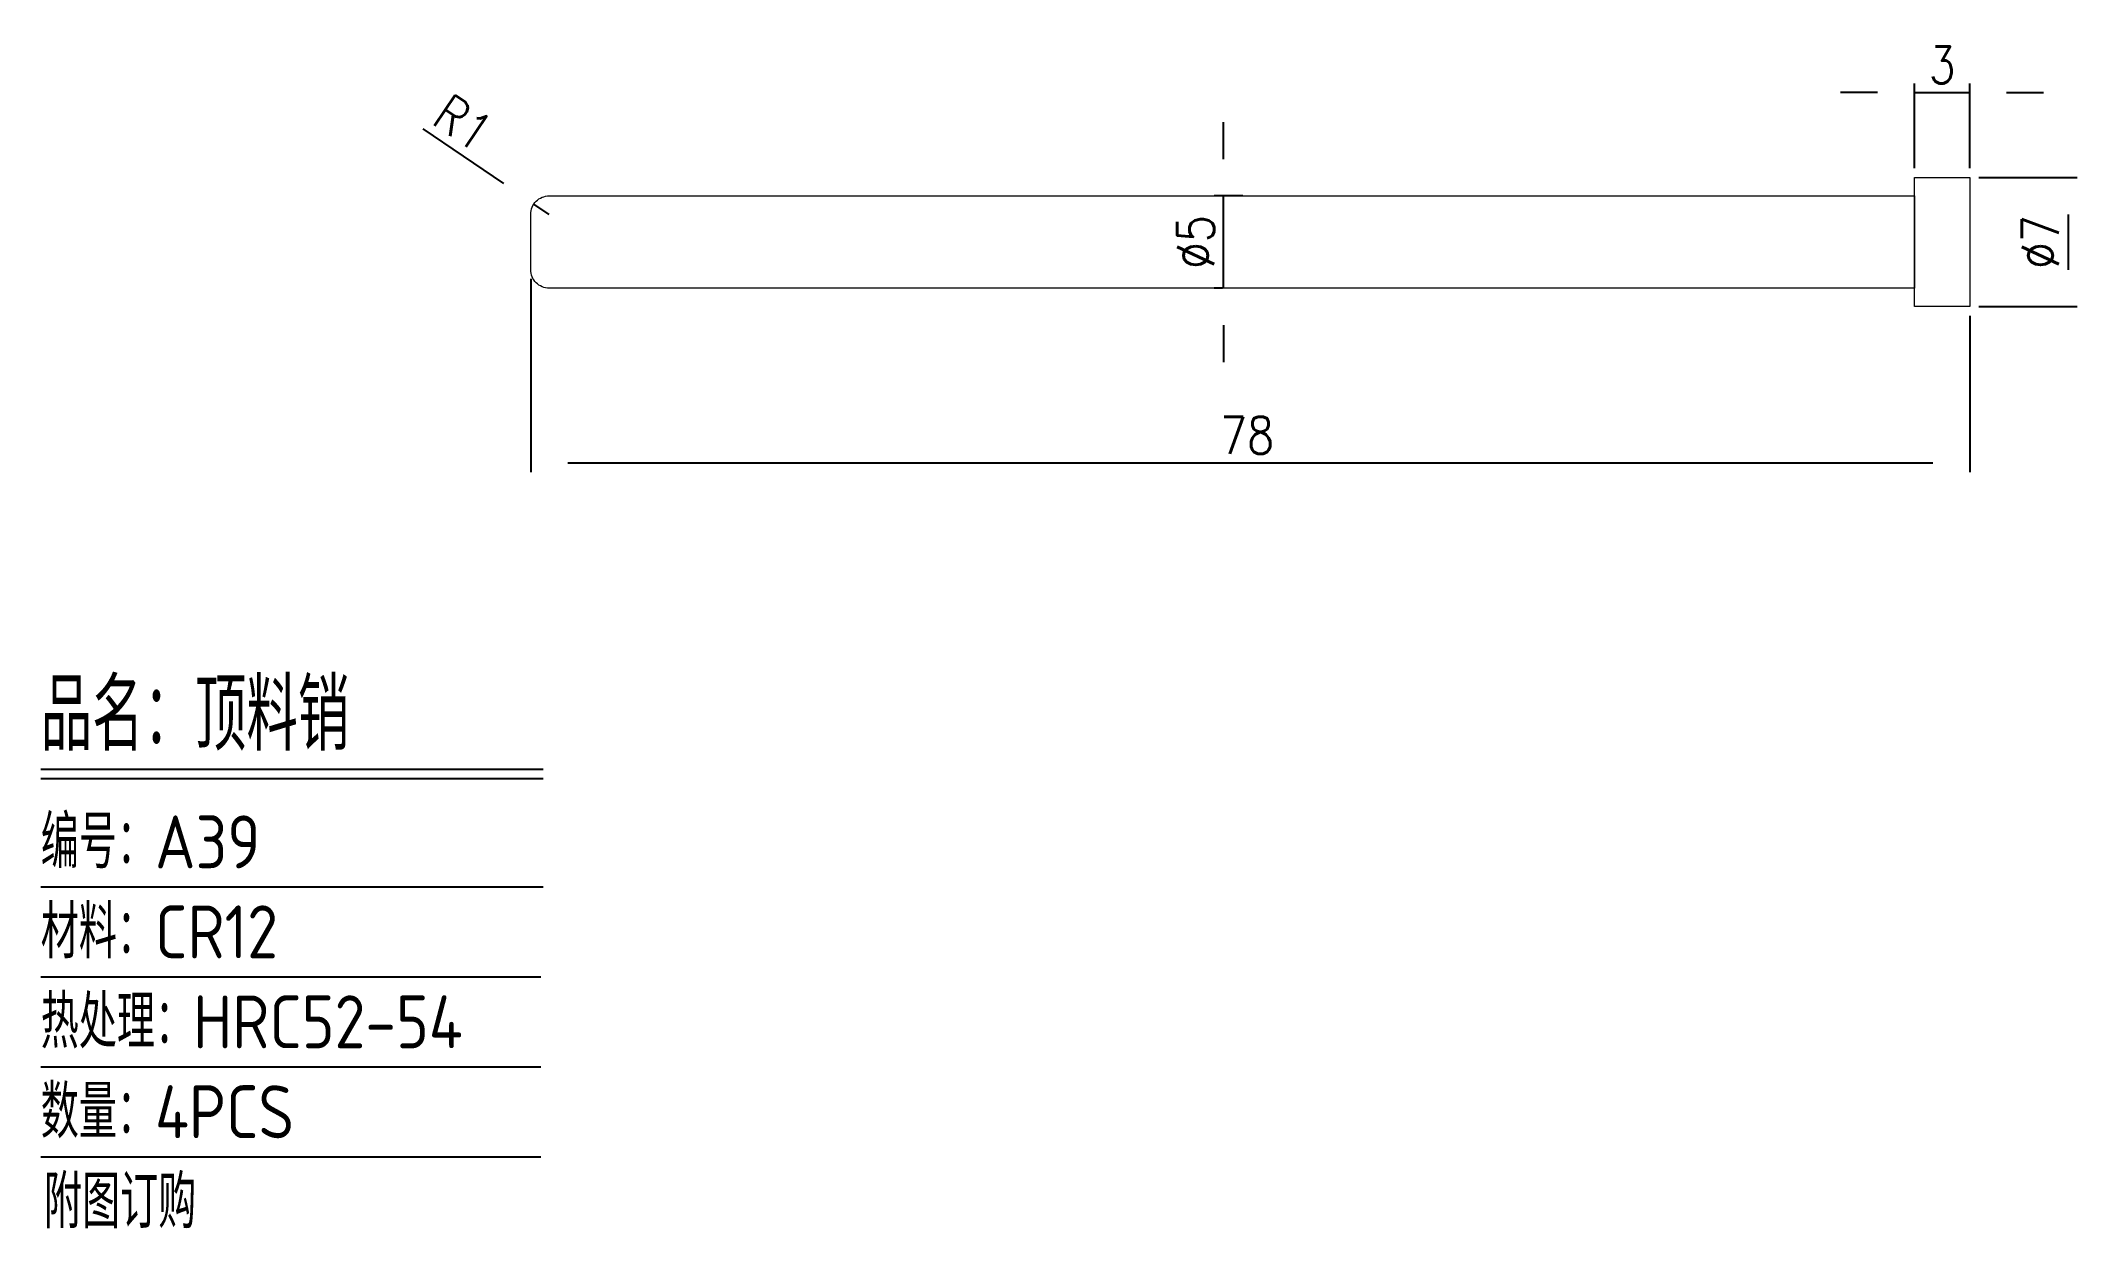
# Model space of a CAD drawing. Header units: millimetres. Extents: x 4450 to 4561, y -3405 to -3341.
import ezdxf

# ---------------------------------------------------------------- set-up
doc = ezdxf.new("R2010")
doc.units = ezdxf.units.MM
doc.layers.add('DIM', color=4, linetype='Continuous')
doc.layers.add('PRESS', color=3, linetype='Continuous')
doc.styles.add('gbenor', font='gbenor.shx', dxfattribs={"bigfont": 'gbcbig.shx'})
doc.styles.get("Standard").update_dxf_attribs({"font": 'txt.shx', "width": 0.85, "bigfont": 'ctxt.shx'})
doc.dimstyles.new('T-2-WX', dxfattribs={"dimtxt": 2, "dimasz": 2, "dimexe": 0.5, "dimexo": 0.5, "dimgap": 0.5, "dimtad": 1, "dimtxsty": 'Standard', "dimblk": 'OPEN30', "dimcen": 0, "dimazin": 3, "dimtfac": 1, "dimtmove": 0, "dimatfit": 3, "dimldrblk": 'OPEN30', "dimlwd": -1, "dimlwe": -1})

# ---------------------------------------------------------------- blocks, each defined once
blk = doc.blocks.new('*D7579')
at = {"layer": 'Defpoints', "color": 0}
for p in [(4476.76, -3353.43), (4554.76, -3355.43), (4554.76, -3363.9)]:
    blk.add_point(p, dxfattribs=at)
at = {"layer": 'DIM', "color": 0}
for p, q in [((4476.76, -3353.93), (4476.76, -3364.4)), ((4554.76, -3355.93), (4554.76, -3364.4)), ((4478.76, -3363.9), (4552.76, -3363.9))]:
    blk.add_line(p, q, dxfattribs=at)
at = {"layer": 'DIM', "color": 0, "insert": (4515.59, -3362.4), "char_height": 2, "attachment_point": 5}
blk.add_mtext('78', dxfattribs=at)
blk = doc.blocks.new('_Open30')
blk = doc.blocks.new('*D7580')
at = {"layer": 'Defpoints', "color": 0}
for p in [(4554.76, -3343.83), (4551.76, -3348.43), (4554.76, -3348.43)]:
    blk.add_point(p, dxfattribs=at)
at = {"layer": 'DIM', "color": 0}
for p, q in [((4549.76, -3343.83), (4547.76, -3343.83)), ((4551.76, -3347.93), (4551.76, -3343.33)), ((4551.76, -3343.83), (4554.76, -3343.83)), ((4554.76, -3347.93), (4554.76, -3343.33)), ((4556.76, -3343.83), (4558.76, -3343.83))]:
    blk.add_line(p, q, dxfattribs=at)
at = {"layer": 'DIM', "color": 0, "insert": (4553.26, -3342.33), "char_height": 2, "attachment_point": 5}
blk.add_mtext('3', dxfattribs=at)
blk = doc.blocks.new('*D7581')
at = {"layer": 'Defpoints', "color": 0}
for p in [(4554.76, -3348.43), (4554.76, -3355.43), (4560.09, -3355.43)]:
    blk.add_point(p, dxfattribs=at)
at = {"layer": 'DIM', "color": 0}
for p, q in [((4555.26, -3348.43), (4560.59, -3348.43)), ((4560.09, -3350.43), (4560.09, -3353.43)), ((4555.26, -3355.43), (4560.59, -3355.43))]:
    blk.add_line(p, q, dxfattribs=at)
at = {"layer": 'DIM', "color": 0, "insert": (4558.59, -3351.93), "char_height": 2, "attachment_point": 5, "rotation": 90}
blk.add_mtext('%%c7', dxfattribs=at)
blk = doc.blocks.new('*D7582')
at = {"layer": 'Defpoints', "color": 0}
for p in [(4514.3, -3349.43), (4515.85, -3349.43), (4514.76, -3354.43)]:
    blk.add_point(p, dxfattribs=at)
at = {"layer": 'DIM', "color": 0}
for p, q in [((4514.3, -3347.43), (4514.3, -3345.43)), ((4515.35, -3349.43), (4513.8, -3349.43)), ((4514.3, -3354.43), (4514.3, -3349.43)), ((4514.26, -3354.43), (4513.8, -3354.43)), ((4514.3, -3356.43), (4514.3, -3358.43))]:
    blk.add_line(p, q, dxfattribs=at)
at = {"layer": 'DIM', "color": 0, "insert": (4512.8, -3351.93), "char_height": 2, "attachment_point": 5, "rotation": 90}
blk.add_mtext('%%c5', dxfattribs=at)
blk = doc.blocks.new('*D7583')
at = {"layer": 'Defpoints', "color": 0}
for p in [(4476.93, -3349.87), (4477.76, -3350.43)]:
    blk.add_point(p, dxfattribs=at)
at = {"layer": 'DIM', "color": 0}
for p, q in [((4470.91, -3345.8), (4475.27, -3348.75)), ((4477.76, -3350.43), (4476.93, -3349.87))]:
    blk.add_line(p, q, dxfattribs=at)
at = {"layer": 'DIM', "color": 0, "insert": (4473.1, -3345.47), "char_height": 2, "attachment_point": 5, "rotation": 325.9516}
blk.add_mtext('R1', dxfattribs=at)

msp = doc.modelspace()

# ---------------------------------------------------------------- linework, layer by layer
at = {"layer": 'DIM', "color": 4, "linetype": 'Continuous', "lineweight": 25}
for p, q in [((4450.193, -3380.495), (4477.428, -3380.495)), ((4450.193, -3380.997), (4477.428, -3380.997)), ((4450.193, -3386.877), (4477.428, -3386.877)), ((4450.193, -3391.753), (4477.31, -3391.753)), ((4450.193, -3396.629), (4477.31, -3396.629)), ((4450.193, -3401.505), (4477.31, -3401.505))]:
    msp.add_line(p, q, dxfattribs=at)
at = {"layer": 'PRESS', "linetype": 'Continuous', "lineweight": 15}
msp.add_lwpolyline([(4551.757, -3348.426), (4554.757, -3348.426), (4554.757, -3355.426), (4551.757, -3355.426)], close=True, dxfattribs=at)
msp.add_lwpolyline([(4477.757, -3349.426), (4551.757, -3349.426), (4551.757, -3354.426), (4477.757, -3354.426, -0.4142136), (4476.757, -3353.426), (4476.757, -3350.426, -0.4142136)], format="xyb", close=True, dxfattribs=at)

# ---------------------------------------------------------------- texts
at = {"layer": 'DIM', "color": 3, "linetype": 'Continuous', "lineweight": 25, "style": 'gbenor'}
for s, height, p in [('品名：顶料销', 3.8721, (4450.193, -3379.491)), ('编号：A39', 2.8682, (4450.193, -3385.873)), ('材料：CR12', 2.8682, (4450.193, -3390.749)), ('热处理：HRC52-54', 2.86825, (4450.193, -3395.625)), ('数量：4PCS', 2.8682, (4450.193, -3400.501)), ('附图订购', 2.8682, (4450.367, -3405.377))]:
    msp.add_text(s, height=height, dxfattribs=at).set_placement(p)

# ---------------------------------------------------------------- dimensions: what is measured, and where the dimension line sits
at = {"layer": 'DIM'}
dim = msp.add_linear_dim(base=(4554.757, -3343.829), p1=(4551.757, -3348.426), p2=(4554.757, -3348.426), dimstyle='T-2-WX', dxfattribs=at)
dim.commit()
dim.dimension.update_dxf_attribs({"geometry": '*D7580', "text_midpoint": (4553.257, -3342.329)})
dim = msp.add_radius_dim(center=(4477.757, -3350.426), mpoint=(4476.929, -3349.866), dimstyle='T-2-WX', dxfattribs=at)
dim.commit()
dim.dimension.update_dxf_attribs({"geometry": '*D7583', "text_midpoint": (4473.101, -3345.469)})
for base, p1, p2, picture, middle in [((4514.3, -3349.426), (4514.757, -3354.426), (4515.854, -3349.426), '*D7582', (4512.8, -3351.926)), ((4560.088, -3355.426), (4554.757, -3348.426), (4554.757, -3355.426), '*D7581', (4558.588, -3351.926))]:
    dim = msp.add_linear_dim(base=base, p1=p1, p2=p2, angle=90, text='%%c<>', dimstyle='T-2-WX', dxfattribs=at)
    dim.commit()
    dim.dimension.update_dxf_attribs({"geometry": picture, "text_midpoint": middle})
dim = msp.add_linear_dim(base=(4554.757, -3363.898), p1=(4476.757, -3353.426), p2=(4554.757, -3355.426), dimstyle='T-2-WX', dxfattribs=at)
dim.commit()
dim.dimension.update_dxf_attribs({"geometry": '*D7579', "text_midpoint": (4515.592, -3363.898), "dimtype": 160})

doc.saveas('drawing.dxf')
